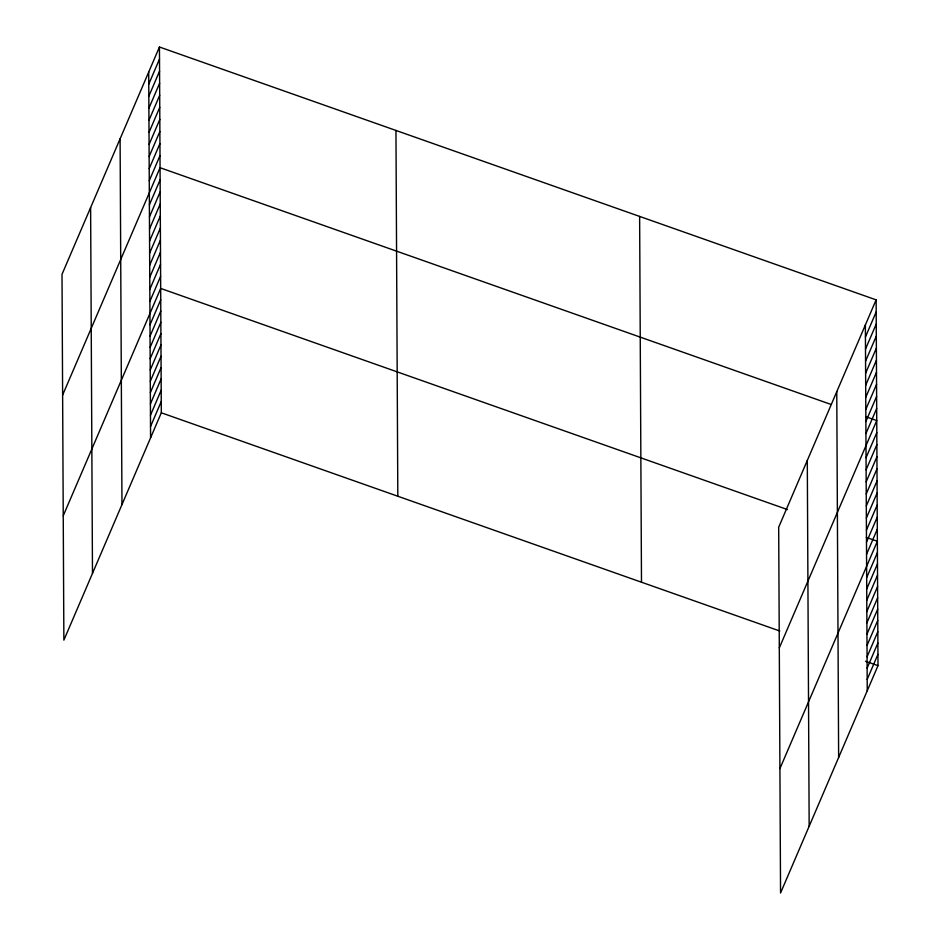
<?xml version="1.0" encoding="UTF-8"?>
<svg xmlns="http://www.w3.org/2000/svg" width="940" height="940" viewBox="0 0 940 940"><rect width="100%" height="100%" fill="white"/><g stroke="black" fill="none" stroke-linecap="round" stroke-linejoin="round"><path stroke-width="1.41" d="M159.447 47L62.005 274.339L63.873 640.14L161.316 412.789L159.447 47L876.127 299.86L877.995 665.661L780.553 893L778.684 527.211L876.127 299.86M148.767 84.142L159.506 59.067M148.826 96.209L159.577 71.146M148.884 108.288L159.636 83.213M148.955 120.355L159.694 95.281M149.013 132.423L159.753 107.36M149.072 144.502L159.824 119.427M149.131 156.569L159.882 131.494M149.202 168.636L159.941 143.573M149.26 180.715L160 155.641M62.627 395.059L160.07 167.708L831.101 404.47M149.378 204.85L160.129 179.787M149.448 216.929L160.188 191.854M149.507 228.996L160.246 203.921M149.566 241.063L160.317 216M149.625 253.142L160.376 228.067M149.695 265.209L160.434 240.135M149.754 277.276L160.493 252.214M149.812 289.356L160.564 264.281M149.871 301.423L160.623 276.348M63.239 515.766L160.681 288.427L787.462 509.574M150 324.794L160.74 299.731M150.059 336.109L160.799 311.034M150.106 347.412L160.858 322.338M150.165 358.716L160.916 333.653M150.224 370.019L160.975 344.957M150.282 381.335L161.034 356.26M150.341 392.638L161.093 367.564M150.4 403.941L161.139 378.867M150.459 415.245L161.198 390.182M150.518 426.56L161.257 401.486M865.434 337.002L876.186 311.939M865.505 349.081L876.245 324.006M865.564 361.148L876.303 336.073M865.623 373.215L876.374 348.153M865.681 385.294L876.433 360.22M865.752 397.362L876.491 372.287M865.811 409.429L876.55 384.366M865.869 421.508L876.609 396.433M865.928 433.575L876.679 408.501M779.295 647.918L876.738 420.579L865.67 416.667M866.057 457.721L876.797 432.647M866.116 469.788L876.856 444.714M866.175 481.856L876.926 456.793M866.245 493.935L876.985 468.86M866.304 506.002L877.043 480.928M866.363 518.069L877.102 493.007M866.422 530.148L877.173 505.074M866.492 542.216L877.232 517.141M866.551 554.283L877.29 529.22M779.918 768.626L877.349 541.287L866.292 537.386M866.668 577.665L877.408 552.591M866.727 588.969L877.466 563.894M866.786 600.272L877.525 575.21M866.845 611.587L877.584 586.513M866.903 622.891L877.643 597.817M866.962 634.195L877.702 609.12M867.009 645.498L877.76 620.435M867.068 656.813L877.819 631.739M867.127 668.117L877.878 643.042M867.185 679.42L877.937 654.346M161.316 412.789L779.789 631.01M865.54 661.266L877.995 665.661M865.376 324.935L867.244 690.724M836.764 391.686L838.633 757.476M807.295 460.459L809.164 826.248M639.623 216.423L641.491 582.212M395.952 130.448L397.82 496.238M148.708 72.075L150.576 437.864M120.097 138.815L121.965 504.615M90.616 207.599L92.484 573.388"/></g></svg>
